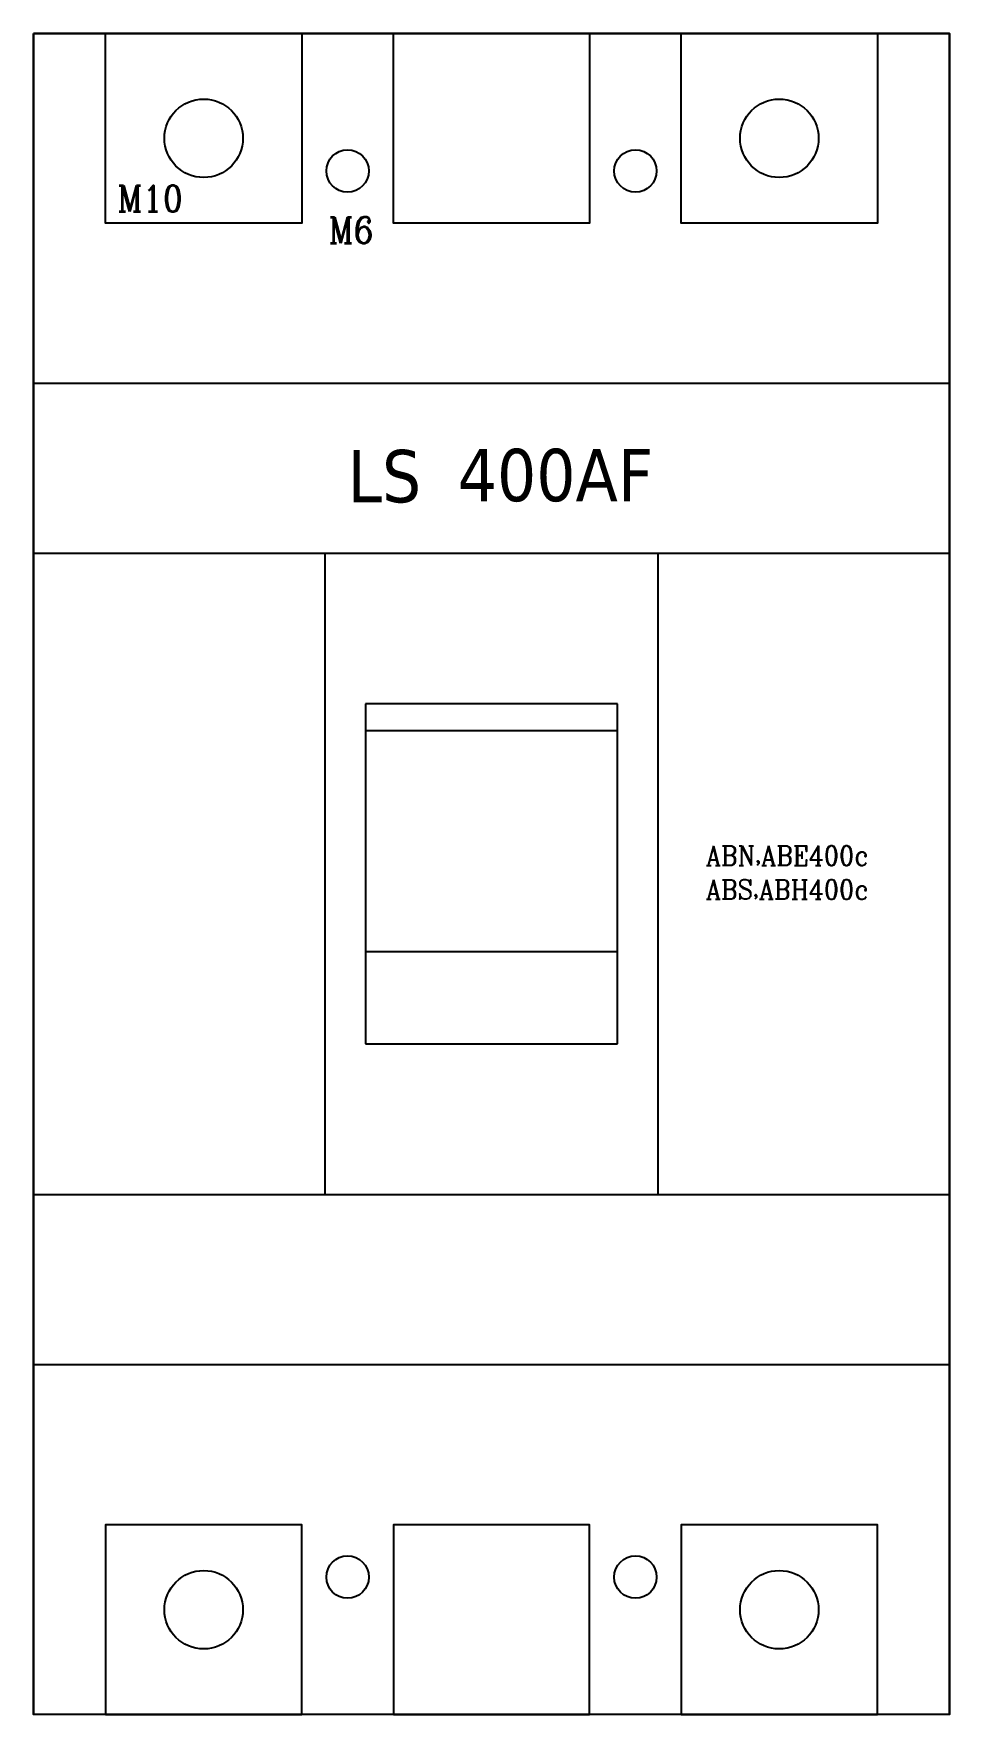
# Model space of a CAD drawing. Header units: millimetres. Extents: x 2 to 142, y 368 to 625.
import ezdxf

# ---------------------------------------------------------------- set-up
doc = ezdxf.new("R2010")
doc.units = ezdxf.units.MM
doc.layers.add('Text', color=7, linetype='Continuous', lineweight=5)
doc.styles.add('hw_Standard', font='complex.shx', dxfattribs={"width": 0.9})
doc.styles.add('Tahoma (Input Text)', font='tahoma.ttf')

# ---------------------------------------------------------------- blocks, each defined once
blk = doc.blocks.new('ABN-ABS-400AF-LS')
for p, q in [((611.97, -2539.82), (471.97, -2539.82)), ((471.97, -2539.82), (471.97, -2796.82)), ((611.97, -2796.82), (611.97, -2539.82)), ((561.22, -2642.32), (522.71, -2642.32)), ((522.71, -2642.32), (522.71, -2694.31)), ((561.22, -2694.31), (561.22, -2642.32)), ((522.71, -2646.4), (561.22, -2646.4)), ((522.71, -2680.18), (561.22, -2680.18)), ((522.71, -2694.31), (561.22, -2694.31)), ((471.97, -2743.32), (611.97, -2743.32)), ((516.47, -2743.32), (567.47, -2743.32))]:
    blk.add_line(p, q)
at = {"color": 1}
for p, q in [((497.36, -2539.82), (471.97, -2539.82)), ((608.05, -2539.82), (581.57, -2539.82))]:
    blk.add_line(p, q, dxfattribs=at)
for points in [[(471.97, -2539.82), (611.97, -2539.82), (611.97, -2796.82), (471.97, -2796.82)], [(471.97, -2743.32), (611.97, -2743.32), (611.97, -2593.32), (471.97, -2593.32)]]:
    blk.add_lwpolyline(points, close=True)
for points in [[(482.97, -2539.82), (512.97, -2539.82), (512.97, -2568.82), (482.97, -2568.82)], [(526.97, -2539.82), (556.97, -2539.82), (556.97, -2568.82), (526.97, -2568.82)], [(570.97, -2539.82), (600.97, -2539.82), (600.97, -2568.82), (570.97, -2568.82)], [(482.97, -2796.82), (512.97, -2796.82), (512.97, -2767.82), (482.97, -2767.82)], [(526.97, -2796.82), (556.97, -2796.82), (556.97, -2767.82), (526.97, -2767.82)], [(570.97, -2796.82), (600.97, -2796.82), (600.97, -2767.82), (570.97, -2767.82)]]:
    blk.add_lwpolyline(points, close=True, dxfattribs=at)
at = {"color": 3}
for points in [[(471.97, -2717.32), (611.97, -2717.32), (611.97, -2619.32), (471.97, -2619.32)], [(516.47, -2717.32), (567.47, -2717.32), (567.47, -2619.32), (516.47, -2619.32)]]:
    blk.add_lwpolyline(points, close=True, dxfattribs=at)
at = {"color": 1}
for centre in [(497.97, -2555.82), (585.97, -2555.82), (497.97, -2780.82), (585.97, -2780.82)]:
    blk.add_circle(centre, 6, dxfattribs=at)
at = {"color": 3}
for centre in [(519.97, -2560.82), (563.97, -2560.82), (519.97, -2775.82), (563.97, -2775.82)]:
    blk.add_circle(centre, 3.25, dxfattribs=at)
at = {"color": 251, "style": 'hw_Standard', "width": 0.9}
for s, height, p in [('M10', 4, (484.76, -2567.04)), ('M6', 4, (517.03, -2571.86)), ('ABN,ABE400c', 3, (574.73, -2667)), ('ABS,ABH400c', 3, (574.73, -2672.19))]:
    blk.add_text(s, height=height, dxfattribs=at).set_placement(p)
at = {"layer": 'Text', "char_height": 8, "attachment_point": 1, "style": 'Tahoma (Input Text)'}
for s, insert in [('LS', (519.97, -2603.48)), ('400AF', (536.81, -2603.31))]:
    blk.add_mtext_dynamic_manual_height_columns(s, width=11.0147, gutter_width=1, heights=[0], dxfattribs=dict(at, insert=insert))

msp = doc.modelspace()

# ---------------------------------------------------------------- block references
msp.add_blockref('ABN-ABS-400AF-LS', (-469.97, 3165.26))

doc.saveas('drawing.dxf')
